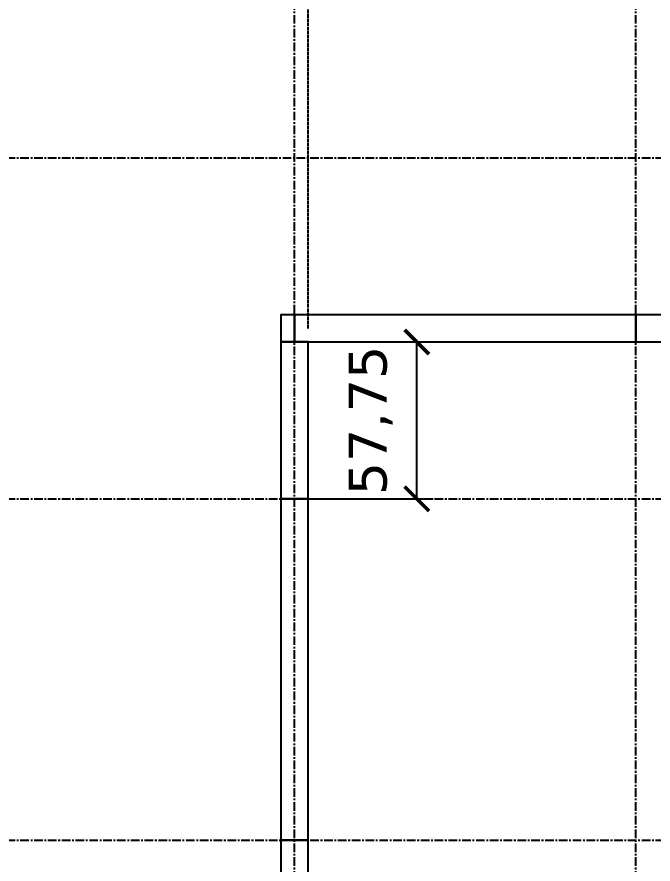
# Model space of a CAD drawing. Header units: centimetres. Extents: x -135 to 5290, y -1327 to 1388.
# Drawn here: x 415.9 to 649.9, y 250.2 to 561.8 of the extents above; entities that cross this region are included whole.
import ezdxf

# ---------------------------------------------------------------- set-up
doc = ezdxf.new("R2010")
doc.units = ezdxf.units.CM
doc.linetypes.add('CENTER', pattern=[5.08, 3.175, -0.635, 0.635, -0.635])
doc.linetypes.add('DASHED', pattern=[1.524, 1.27, -0.254])
for name, color, linetype in [('ACIK_SINIR', 8, 'DASHED'), ('AKS', 4, 'CENTER'), ('IC_DUVAR_100', 30, 'Continuous'), ('KOSE_PROFIL_100', 8, 'Continuous'), ('OZEL_PANEL_OLCU_CM', 3, 'Continuous')]:
    doc.layers.add(name, color=color, linetype=linetype)
doc.styles.add('PORTMAN', font='DejaVuSans.ttf')
doc.dimstyles.new('PORTMAN', dxfattribs={"dimtxt": 14, "dimasz": 9, "dimexe": 6, "dimexo": 5, "dimgap": 4, "dimtad": 1, "dimtxsty": 'PORTMAN', "dimblk": 'ARCHTICK', "dimcen": 2.5, "dimazin": 3, "dimtfac": 0.5, "dimtmove": 2, "dimatfit": 3})

# ---------------------------------------------------------------- blocks, each defined once
blk = doc.blocks.new('BOM_I14_1255p0_IC_DOLU')
blk.add_lwpolyline([(0, 0), (10, 0), (10, 125.5), (0, 125.5)], close=True)
blk = doc.blocks.new('BOM_I15_1255p0_IC_K01_SAG_ALT')
blk.add_lwpolyline([(0, 0), (10, 0), (10, 21.75), (0, 21.75)], close=True)
blk = doc.blocks.new('BOM_I16_577p5_IC_DOLU')
blk.add_lwpolyline([(0, 0), (10, 0), (10, 57.75), (0, 57.75)], close=True)
blk = doc.blocks.new('BOM_B02_IC_KOSE_50x100')
blk.add_lwpolyline([(0, 0), (5, 0), (5, 10), (0, 10)], close=True)
blk = doc.blocks.new('_ARCHTICK')
at = {"color": 0, "linetype": 'BYBLOCK', "const_width": 0.15}
blk.add_lwpolyline([(-0.5, -0.5), (0.5, 0.5)], dxfattribs=at)

msp = doc.modelspace()

# ---------------------------------------------------------------- linework, layer by layer
at = {"layer": 'ACIK_SINIR'}
msp.add_line((523, 447.25), (523, 635.5), dxfattribs=at)
at = {"layer": 'AKS'}
for p, q in [((518, -35), (518, 1091)), ((643.5, -35), (643.5, 1091)), ((-35, 510), (1185, 510)), ((-35, 384.5), (1185, 384.5)), ((-35, 259), (1185, 259))]:
    msp.add_line(p, q, dxfattribs=at)

# ---------------------------------------------------------------- block references
at = {"layer": 'IC_DUVAR_100', "rotation": 270}
for name, p in [('BOM_I14_1255p0_IC_DOLU', (518, 452.25)), ('BOM_I15_1255p0_IC_K01_SAG_ALT', (643.5, 452.25))]:
    msp.add_blockref(name, p, dxfattribs=at)
at = {"layer": 'IC_DUVAR_100'}
for name, p in [('BOM_I16_577p5_IC_DOLU', (513, 384.5)), ('BOM_I14_1255p0_IC_DOLU', (513, 259)), ('BOM_I14_1255p0_IC_DOLU', (513, 133.5))]:
    msp.add_blockref(name, p, dxfattribs=at)
at = {"layer": 'KOSE_PROFIL_100'}
msp.add_blockref('BOM_B02_IC_KOSE_50x100', (513, 442.25), dxfattribs=at)

# ---------------------------------------------------------------- dimensions: what is measured, and where the dimension line sits
at = {"layer": 'OZEL_PANEL_OLCU_CM'}
msp.add_linear_dim(base=(563, 384.5), p1=(513, 384.5), p2=(513, 442.25), angle=90, dimstyle='PORTMAN', override={"dimtxt": 14, "dimasz": 9, "dimexe": 6, "dimexo": 5, "dimdec": 2, "dimzin": 8, "dimdsep": 44}, dxfattribs=at).render()

doc.saveas('drawing.dxf')
